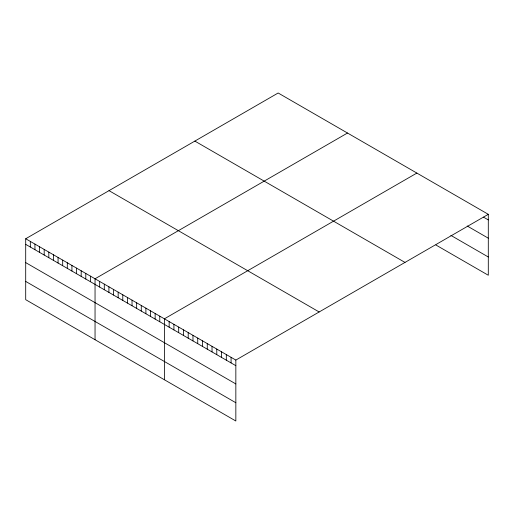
<?xml version="1.0" encoding="UTF-8"?>
<svg xmlns="http://www.w3.org/2000/svg" width="514" height="514" viewBox="0 0 514 514"><rect width="100%" height="100%" fill="white"/><g stroke="black" fill="none" stroke-linecap="round" stroke-linejoin="round"><path stroke-width="0.77" d="M488.3 214.319L235.842 360.076L235.842 421.005L25.7 299.681L25.7 238.753L278.158 92.995L488.3 214.319L488.3 275.247L435.904 244.998M347.503 133.03L95.045 278.787L95.045 339.722M416.854 173.07L164.39 318.821L164.39 379.756M483.539 217.171L488.3 219.921M467.207 225.999L488.3 238.181M450.874 235.386L488.3 256.994M194.845 141.093L404.987 262.416M109.013 190.649L319.155 311.972M25.7 238.753L235.842 360.076M25.7 244.356L235.842 365.679M25.7 262.609L235.842 383.939M25.7 281.421L235.842 402.745M231.075 357.326L231.075 362.929M226.314 354.576L226.314 360.179M221.553 351.827L221.553 357.429M216.786 349.077L216.786 354.679M212.025 346.327L212.025 351.929M207.264 343.577L207.264 349.179M202.497 340.827L202.497 346.43M197.736 338.077L197.736 343.68M192.975 335.321L192.975 340.93M188.208 332.571L188.208 338.18M183.447 329.821L183.447 335.43M178.686 327.071L178.686 332.68M173.918 324.321L173.918 329.93M169.157 321.571L169.157 327.18M159.77 316.155L159.77 321.758M155.144 313.489L155.144 319.091M150.525 310.816L150.525 316.418M145.899 308.149L145.899 313.752M141.279 305.477L141.279 311.079M136.653 302.81L136.653 308.413M132.034 300.137L132.034 305.746M127.408 297.471L127.408 303.074M122.788 294.805L122.788 300.407M118.162 292.132L118.162 297.734M113.536 289.466L113.536 295.068M108.917 286.793L108.917 292.395M104.291 284.126L104.291 289.729M99.671 281.454L99.671 287.063M90.425 276.121L90.425 281.723M85.799 273.448L85.799 279.051M81.18 270.782L81.18 276.384M76.554 268.109L76.554 273.711M71.928 265.442L71.928 271.045M67.308 262.77L67.308 268.379M62.682 260.103L62.682 265.706M58.063 257.437L58.063 263.039M53.437 254.764L53.437 260.367M48.817 252.098L48.817 257.7M44.191 249.425L44.191 255.028M39.572 246.759L39.572 252.361M34.946 244.086L34.946 249.695M30.326 241.419L30.326 247.022"/></g></svg>
